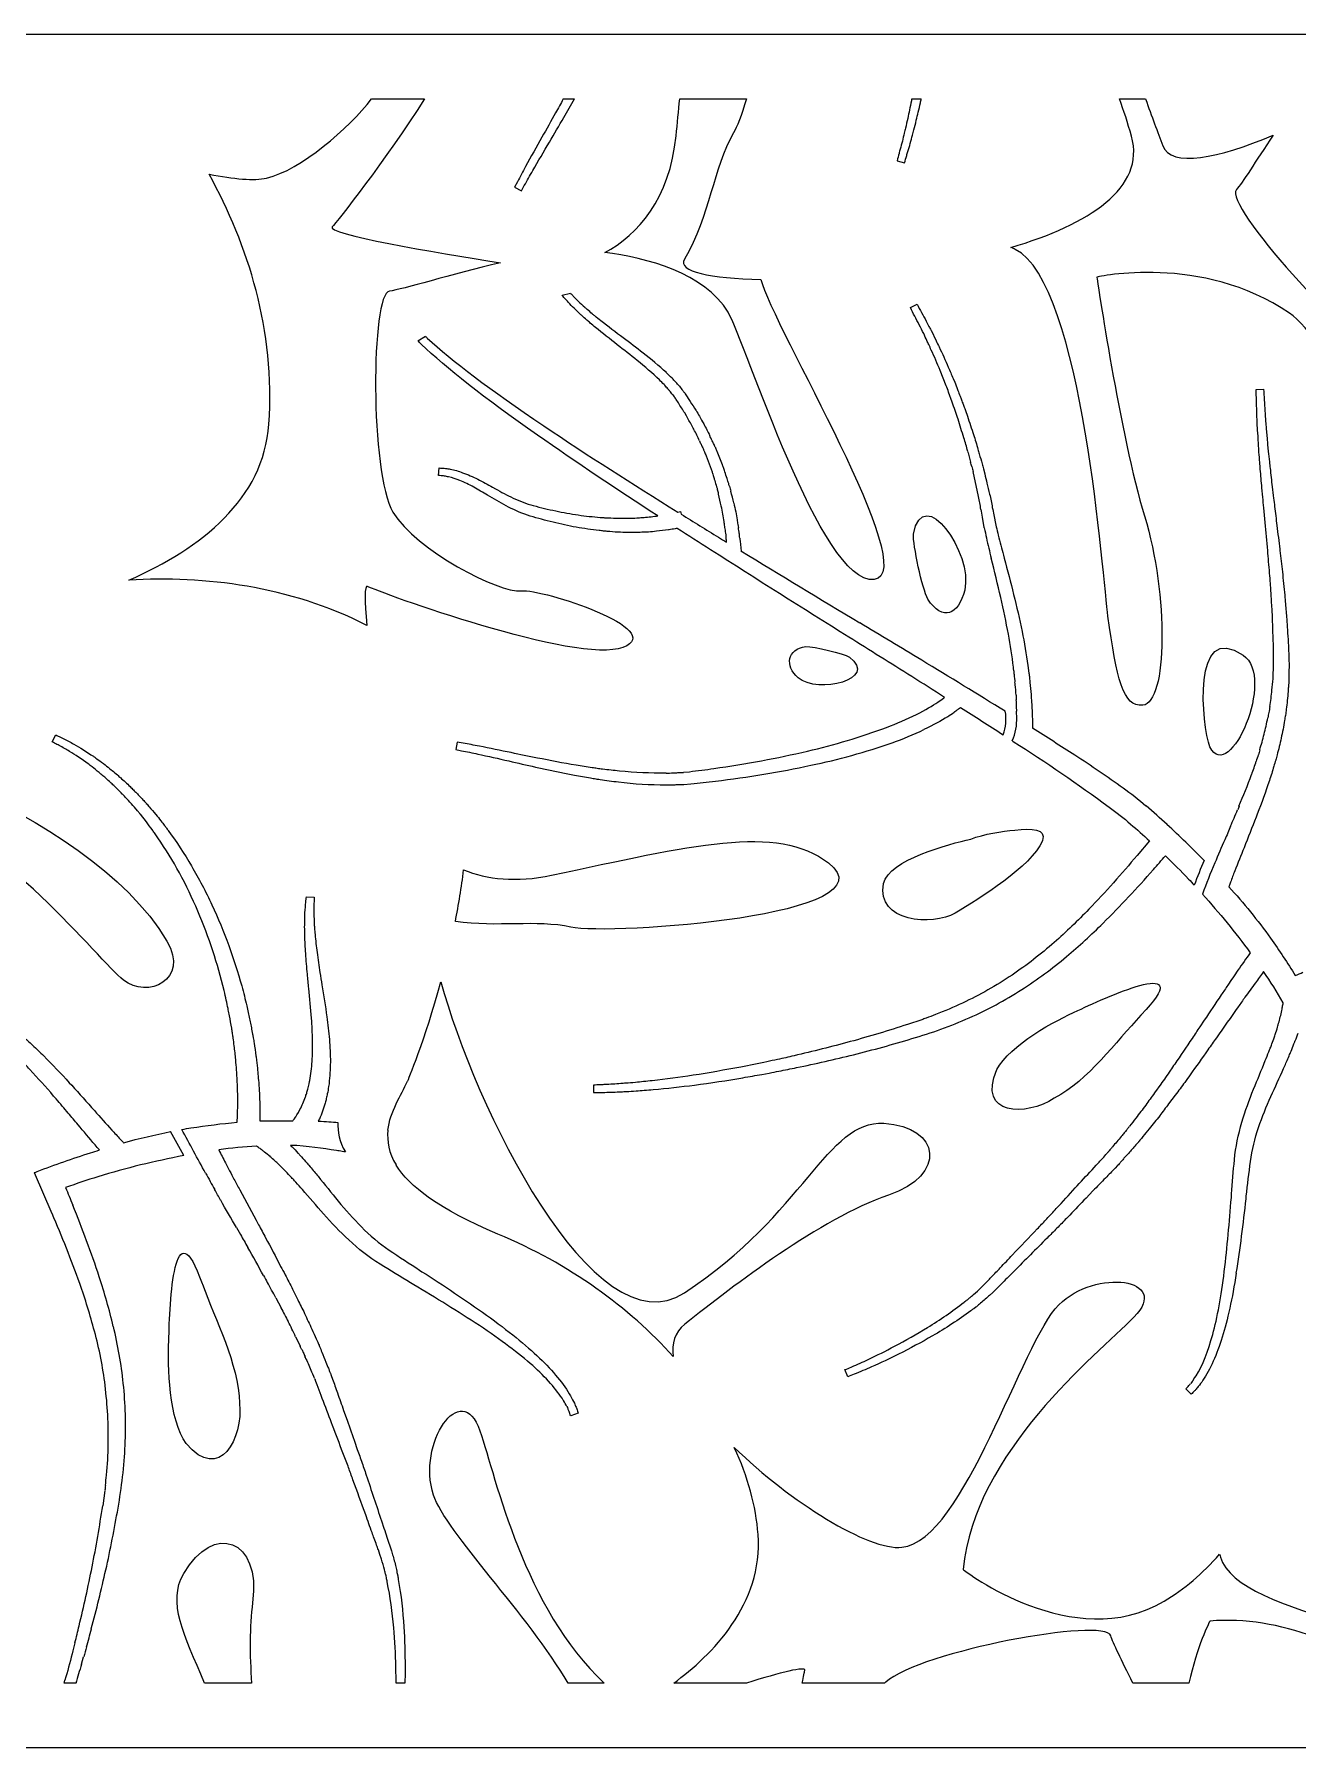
# Model space of a CAD drawing. Header units: metres. Extents: x -136 to 12250, y 0 to 1406.
# Drawn here: x 6654 to 7691, y 0 to 1406 of the extents above; entities that cross this region are included whole.
import ezdxf

# ---------------------------------------------------------------- set-up
doc = ezdxf.new("R2010")
doc.units = ezdxf.units.M
doc.layers.add('PDF_Geometry', color=7, linetype='Continuous')

msp = doc.modelspace()

# ---------------------------------------------------------------- linework, layer by layer
at = {"lineweight": -2}
for p, q in [((0, 1406.3), (12250, 1406.3)), ((7087.3, 1192.3), (7094.3, 1193.8)), ((6968.9, 1154.8), (6975.1, 1158.5)), ((12250, 0), (0, 0))]:
    msp.add_line(p, q, dxfattribs=at)
for points in [[(6931, 1353.2), (6974.4, 1353.2)], [(7088.3, 1353.2), (7097.6, 1353.2)], [(7183.9, 1353.2), (7238.7, 1353.2)], [(7374.4, 1353.2), (7382.2, 1353.2)], [(7544.9, 1353.2), (7566.3, 1353.2)], [(6688.3, 53.1), (6678.6, 53.1)], [(6832.5, 53.1), (6793.9, 53.1)], [(6958.3, 53.1), (6951, 53.1)], [(7122, 53.1), (7092.2, 53.1)], [(7238.8, 53.1), (7179, 53.1)], [(7352.2, 53.1), (7284.5, 53.1)], [(7601.9, 53.1), (7555.8, 53.1)]]:
    msp.add_lwpolyline(points, dxfattribs=at)
at = {"layer": 'PDF_Geometry', "lineweight": -2}
for p, q in [((7429.2, 1026.9), (7424.7, 1047.5)), ((7433.8, 1001.5), (7432.3, 1010)), ((7433.9, 1001.2), (7433.8, 1001.5)), ((7232.8, 996.6), (7232.8, 996.5)), ((7233.4, 990.3), (7234.2, 982.2)), ((7460.5, 850.7), (7460.4, 854.2)), ((7460.5, 845.9), (7460.5, 846)), ((7653.4, 798.9), (7653.3, 798.8)), ((7643.1, 772.7), (7641.9, 769.8)), ((6654.1, 472), (6668.6, 438.4)), ((6685.7, 445.2), (6685.6, 445.4)), ((6820, 426.9), (6823.3, 421.1)), ((6852.3, 369.2), (6856.6, 361.1)), ((6712, 211.2), (6710.2, 198.6)), ((6692.8, 68.5), (6694.6, 74.5)), ((6694.6, 74.5), (6694.6, 74.6))]:
    msp.add_line(p, q, dxfattribs=at)
for points in [[(7088.3, 1353.2, -0.003414), (7082, 1341.8, -0.000998), (7070.8, 1321.9, 0.003257), (7057.3, 1297.7, 0.003975), (7050.6, 1285.2), (7048.2, 1280.8), (7053.9, 1277.8, -0.004174), (7056.3, 1282.1, -0.006189), (7063.3, 1294.4, -0.003246), (7076.9, 1317.8, 0.000945), (7088.8, 1338, 0.004369), (7097.6, 1353.2, 0.004369)], [(7374.4, 1353.2, -0.00045), (7374.1, 1351.6, -0.000566), (7372.5, 1344.2, 0.000862), (7371.1, 1337.3, -0.004572), (7369.2, 1329.2, 0.001624), (7368.2, 1325.2, -0.011794), (7364.9, 1312, 0.002819), (7363.9, 1308.5, -0.000547), (7362.3, 1302.5), (7368.5, 1300.7, -0.000744), (7370.2, 1306.7, -0.003452), (7371.2, 1310, 0.012525), (7375, 1323.6, -0.002494), (7376.1, 1327.8, 0.004778), (7378.1, 1335.7, -0.000804), (7379.7, 1342.3, 0.000334), (7381.5, 1350, 0.00087), (7382.2, 1353.2, 0.00087)], [(7088.3, 1191, -0.001875), (7087.3, 1192.3, -0.001875)], [(7182.1, 1119.2, -0.004169), (7180.7, 1120.7, 0.01111), (7177.6, 1124), (7177.6, 1124, 0.001232), (7173, 1128.5), (7173, 1128.6, 0.021303), (7153.8, 1144.7, 0.003894), (7137.5, 1157.1, -0.007319), (7119.1, 1171.2, -0.006926), (7114.2, 1175.1, 0.001996), (7112.1, 1176.9, -0.008641), (7107.9, 1180.5, 0.00275), (7105.9, 1182.3)], [(7402.7, 1117.8), (7402.7, 1117.9), (7397.6, 1130.4, 0.016676), (7390.4, 1147.1, -0.001974), (7388.3, 1151.8, 0.001005), (7386.7, 1155.1, -0.00144), (7384.2, 1160.6, 0.001144), (7380.5, 1167.8), (7380.4, 1167.9, -0.000001), (7373.2, 1182), (7378.7, 1184.8, -0.000284), (7386.2, 1170.9, 0.001923), (7388.5, 1166.5, -0.00008), (7390.1, 1163.6), (7390.2, 1163.5), (7394.4, 1154.6, 0.002536), (7396.8, 1149.7, -0.016427), (7404.3, 1133.1, -0.000694), (7408.3, 1123.8), (7409.6, 1120.8)], [(7175.8, 1113.5), (7175.7, 1113.6, -0.004226), (7174.1, 1115.4, 0.010334), (7171.6, 1118.2), (7171, 1118.8, -0.001987), (7167.3, 1122.6, 0.021451), (7149, 1138.5, 0.004059), (7132.6, 1151.5, -0.007111), (7114.7, 1165.7, -0.007267), (7110.4, 1169.3, 0.005218), (7107.7, 1171.7, -0.007959), (7103.2, 1175.7, 0.000751), (7101.4, 1177.3), (7101.4, 1177.4)], [(7185, 1115.7, 0.00643), (7186.3, 1114.1), (7186.4, 1113.9, 0.009747), (7187, 1113.1)], [(7188.4, 1111.2), (7192.5, 1104.9, -0.000361), (7197.2, 1097.8), (7197.3, 1097.6, 0.000079), (7200, 1092.9, -0.000445), (7203.6, 1086.5)], [(7417.1, 1075.1), (7417.1, 1075.2, -0.000878), (7412.4, 1090.3, 0.015725), (7410.3, 1096.6), (7410, 1097.5, 0.001168), (7407.5, 1104.5), (7404.6, 1112.7)], [(7411.9, 1114.9), (7412.2, 1114, -0.001157), (7414, 1109.3), (7414.8, 1107.2, -0.001707), (7416.2, 1103.6, 0.000727), (7417.5, 1100.2), (7417.8, 1099.2, -0.015469), (7420.1, 1092.8, -0.00033), (7425.1, 1077.7)], [(7670, 868), (7670, 868.1), (7670.8, 875.1), (7670.9, 877.4, -0.001114), (7671.3, 887.1, 0.014557), (7671.4, 893.3, -0.003428), (7671.4, 896.6), (7671.4, 897.7, 0.01107), (7671.2, 906.2, -0.000757), (7670.6, 924.1), (7670.6, 925.8, 0.008005), (7669.9, 937.9, -0.002737), (7669.5, 945, -0.000685), (7669.1, 950.7, 0.00107), (7668.9, 954.6), (7668.8, 955.6, -0.001258), (7668.1, 964, -0.000588), (7667.3, 973.4, -0.000132), (7666.6, 982.6, 0.000167), (7664.4, 1005.6), (7663.3, 1017.7, 0.000459), (7662.5, 1026.5), (7661.8, 1034, 0.001402), (7660.5, 1049.3, 0.000995), (7660.1, 1054.8, -0.005033), (7659.4, 1063.4, -0.001403), (7658.6, 1076.1), (7658.4, 1079.1, -0.000963), (7657.9, 1087.3), (7657.9, 1088.1, 0.003186), (7657.6, 1096.8, 0.001216), (7657, 1114.8), (7663.2, 1115.1, -0.000277), (7664.3, 1097.2, 0.001832), (7664.8, 1088.3), (7664.9, 1087.7, 0.001039), (7665.5, 1080.3), (7665.9, 1076.7, -0.000042), (7666.5, 1069.7), (7667, 1064, 0.004406), (7668, 1055.4, -0.000735), (7668.5, 1050.1, 0.000723), (7669.4, 1042.6, -0.000271), (7670.2, 1034.9, -0.000837), (7671.4, 1025.5, -0.000147), (7672.2, 1018.7, -0.000412), (7674.1, 1003.2, 0.000477), (7676.5, 983.6), (7676.6, 982.6, 0.0009), (7678.6, 965, 0.001706), (7679.6, 955.5, -0.000555), (7680.5, 945.9, 0.00245), (7681.1, 938.9, -0.007695), (7682.2, 926.3, -0.000105), (7682.7, 917.6, 0.000271), (7683.4, 906.8, -0.011241), (7683.8, 898.1), (7683.8, 896.8, 0.004435), (7683.9, 893.3, -0.014035), (7684.1, 886.8), (7684, 884.4, 0.000498), (7683.9, 876.9), (7683.8, 874.3), (7683.7, 871.8, 0.001574), (7683.4, 868.9, -0.000137), (7683.3, 866.9)], [(7178.1, 1110.5, 0.007273), (7179.4, 1108.8, 0.007205), (7180.2, 1107.8)], [(7195.5, 1082), (7195.5, 1082.1, 0.000127), (7190.9, 1090.5), (7189.5, 1093.1), (7188, 1095.5, 0.000158), (7182.8, 1103.7), (7181.1, 1106.5)], [(7072.3, 1084.9, 0.009407), (7182.3, 1014.2), (7184.6, 1014.7), (7185, 1012.5, 0.001273), (7215.7, 993.5, 0.000191), (7222.3, 989.5, 0.000369), (7222.1, 992.6), (7221.9, 995.5, 0.007744), (7221.2, 1000.5, -0.000312), (7220.9, 1002.4, -0.0039), (7220.3, 1006.4)], [(7395.8, 858.2), (7395.8, 858.2, 0.014506), (7400.4, 861.5, -0.000846), (7401.3, 862.1, 0.000554), (7374.3, 879.2, 0.000353), (7322.7, 911.5, -0.002033), (7209.2, 983.2, -0.001126), (7181.8, 1000.8), (7181.7, 1000.8, 0.010218), (7180.1, 1000.5, -0.012254), (7175.2, 999.6), (7174.8, 999.6, -0.01636), (7164.8, 998.4, -0.013222), (7158.3, 997.8), (7157, 997.8, -0.011649), (7151.3, 997.5, -0.018303), (7135.3, 997.6, -0.011518), (7126.6, 998.1, 0.002583), (7122.3, 998.5), (7121.4, 998.6, 0.002803), (7117.7, 999, -0.01493), (7099, 1001.7), (7098.9, 1001.7, -0.014869), (7079.9, 1005.8, -0.015312), (7061.2, 1010.9, -0.04486), (7043.4, 1018.3, -0.017023), (7028.1, 1026.9), (7026.1, 1028.1, 0.010274), (7014.8, 1034.6, 0.028685), (7003.3, 1040.2, 0.037401), (6994.2, 1043, 0.001848), (6990.7, 1043.7, 0.005519), (6989.3, 1043.9, -0.007357), (6988.1, 1044, -0.006503), (6985.8, 1044.2), (6986.3, 1050.4, 0.001922), (6988.6, 1050.2), (6988.7, 1050.2, 0.00835), (6989.5, 1050.2, -0.015873), (6991.5, 1050), (6991.7, 1050, 0.003208), (6993.6, 1049.7, -0.003581), (6995.4, 1049.4), (6995.5, 1049.4, -0.038819), (7005.7, 1046.5, -0.029488), (7018.1, 1041.1, -0.010236), (7030.3, 1034.6), (7032.6, 1033.3, 0.016599), (7047.1, 1025.7, 0.044438), (7063.7, 1019.5, 0.014468), (7082.1, 1015.1, 0.014666), (7100.6, 1011.8, 0.016468), (7118.7, 1009.8), (7120.1, 1009.7, -0.000349), (7123, 1009.5), (7124.1, 1009.4, -0.000164), (7127.4, 1009.3, 0.010739), (7135.5, 1009.1), (7135.6, 1009.1, 0.018214), (7150.7, 1009.5), (7150.8, 1009.5, 0.013731), (7155.9, 1009.9, -0.001974), (7157.4, 1010, 0.014943), (7163.4, 1010.7), (7163.4, 1010.7, 0.006749), (7166, 1011, -0.008893), (7067.1, 1077.3)], [(7200.1, 1072.6), (7200.8, 1071.1, -0.001168), (7202.1, 1068.3, 0.001373), (7203.4, 1065.6), (7203.5, 1065.3, 0.004694), (7204.6, 1062.9), (7204.9, 1061.9, -0.001422), (7205.6, 1060.2), (7206.4, 1058.1, 0.000396), (7209.7, 1049.3, -0.000876), (7210.2, 1047.9, -0.000991), (7210.6, 1046.7), (7210.8, 1046.2, -0.007241), (7211.4, 1044.1, 0.002752), (7212.3, 1041.1, -0.004639), (7213, 1038.8, 0.003125), (7214.5, 1033.7, 0.003582), (7214.9, 1032.4)], [(7224.8, 1035.3, -0.002348), (7224.3, 1036.6), (7224.1, 1037.5, -0.000662), (7222.7, 1041.8, -0.000835), (7221, 1047.1, 0.003436), (7220.3, 1049.2), (7220.1, 1049.9), (7220.1, 1050, 0.00522), (7219.6, 1051.3, -0.003859), (7219, 1052.7), (7219, 1052.8, -0.00092), (7214.6, 1063.8, 0.002236), (7213.5, 1066.6), (7213.4, 1066.7), (7213.4, 1066.8, -0.003023), (7212.8, 1068, 0.00051), (7212.1, 1069.6, -0.000121), (7210.6, 1072.6, -0.000777), (7209.4, 1075.1, 0.000258), (7208.5, 1077)], [(7428.7, 1065.8, 0.001553), (7429.8, 1061.9, 0.00104), (7432.1, 1053.8, -0.003427), (7433.3, 1049.7), (7433.3, 1049.6), (7434.3, 1045.5, 0.000018), (7436.1, 1038, -0.000815), (7438.3, 1028.8, -0.009537), (7440.5, 1017.9, 0.002902), (7441.7, 1011.9), (7443.4, 1003.5), (7443.7, 1002.1, 0.000116), (7445.3, 995.2, 0.003689), (7449.6, 978.8), (7450.3, 976.2, -0.004153), (7458, 946.6, -0.01074), (7464.9, 916.1, -0.014304), (7469.7, 888.3), (7470.6, 882, -0.009064), (7471, 878.1, 0.001786), (7471.2, 875.9), (7471.4, 874.2, -0.013175), (7472.3, 864.5, 0.00238), (7472.5, 861.5, -0.008928), (7473, 854.6, -0.001123), (7473.2, 848.3), (7473.3, 846.1, -0.014486), (7473.4, 839.5), (7473.4, 837.3)], [(7218, 1019.1), (7218, 1019.2, 0.00101), (7215.8, 1028.8), (7215.8, 1029)], [(7178.6, 800.1, -0.005885), (7182.4, 800.3), (7185, 800.5), (7186.8, 800.5), (7186.9, 800.5), (7187.1, 800.6), (7192, 801.1, 0.006102), (7211.8, 803.7, 0.011161), (7251.1, 810.1, 0.01162), (7288.7, 818, 0.032333), (7353.7, 837.4, 0.025402), (7378.3, 848.1)], [(7403.7, 846.2, 0.014969), (7409.1, 849.8, -0.002862), (7410.5, 850.9), (7410.7, 851, -0.004297), (7412.7, 852.6, 0.002962), (7414.3, 853.9, -0.001974), (7449.3, 831.4, -0.001974)], [(7668.3, 854.6, 0.003424), (7667.5, 849.6, 0.001907), (7666.6, 845.4)], [(7681.8, 852.3, 0.001985), (7681.2, 847.5), (7681.1, 847.3, 0.000863), (7680.4, 843.2)], [(6683, 817.6), (6682.9, 817.7, 0.021581), (6674.6, 822.5, -0.001731), (6672.6, 823.5, -0.002037), (6668.8, 825.5), (6671.7, 831.3, -0.001988), (6675.6, 829.4, 0.00574), (6677.7, 828.3, -0.021983), (6686.5, 823.7)], [(7172.7, 799.9), (7172.6, 799.9, -0.029335), (7134.4, 801.6, -0.009724), (7120.6, 803.1, 0.001474), (7116.2, 803.7, 0.001321), (7112, 804.3, -0.006998), (7098.8, 806.4, -0.008856), (7067.1, 812.3, -0.000984), (7045.5, 816.7, 0.003244), (7019.4, 822, 0.00447), (7006, 824.5), (7001.2, 825.4), (7000.1, 819.3, -0.002991), (7004.8, 818.3, -0.005704), (7018.1, 815.6, -0.003347), (7043.5, 809.9, 0.000975), (7065.5, 804.9, 0.008336), (7097.4, 798.3, 0.00628), (7110.6, 796, -0.00127), (7115, 795.2), (7115, 795.2, 0.000312), (7118.5, 794.7, 0.009608), (7133.5, 792.7, 0.02982), (7172.7, 790.3, 0.016914), (7179.2, 790.4, -0.004029), (7182.7, 790.5), (7187.2, 790.6), (7193.1, 791.1, 0.006547), (7213.2, 793.3, 0.012023), (7253, 799, 0.012139), (7291.4, 806.3, 0.032683), (7358.4, 824.8, 0.024847), (7384.4, 835.6)], [(7456.9, 826.5, -0.000049), (7457.7, 825.9, -0.015866), (7536.4, 772.1, -0.016468), (7554, 758.1, -0.006815), (7569.5, 744.3), (7559.4, 732.4, -0.015787), (7519.8, 688.2, -0.021149), (7491.3, 661, -0.032088), (7456.7, 634.2, -0.037607), (7416, 611.2, -0.019007), (7393.8, 601.7, -0.007929), (7386.1, 598.8, 0.002708), (7382.5, 597.5), (7370.8, 593.6, -0.011873), (7323.9, 579.5, -0.009179), (7277.7, 567.9, -0.005683), (7264.2, 564.9, 0.002386), (7255.5, 563, 0.000259), (7234.1, 558.7, -0.009134), (7194.8, 551.9, -0.009585), (7161.4, 547.4, -0.000705), (7154.2, 546.7, 0.001056), (7147.5, 546, -0.003951), (7139.5, 545.4, 0.002146), (7135.5, 545.1, -0.011605), (7122.4, 544.3, 0.001701), (7118.9, 544.1, -0.000715), (7113, 543.8), (7113.2, 537.7, -0.00049), (7119.1, 537.8, -0.002197), (7122.5, 537.9, 0.012155), (7136, 538.4, -0.002735), (7140.2, 538.6, 0.004351), (7148, 539.1, -0.001022), (7154.6, 539.6, 0.000173), (7162.2, 540.2, 0.009388), (7196, 543.9, 0.008942), (7235.8, 549.9, -0.000974), (7251.3, 552.6), (7257.3, 553.7), (7257.4, 553.7, -0.002178), (7265.3, 555.3, 0.006665), (7279.8, 558.2, 0.009577), (7326.6, 568.8, 0.012172), (7374.5, 582, 0.032776), (7421.6, 599.1, 0.037807), (7464.6, 622.2, 0.031837), (7501.3, 649.3, 0.020586), (7531.4, 676.7, 0.015965), (7572.6, 720.6), (7572.8, 720.8, -0.000054), (7582.6, 732, -0.009711), (7601.6, 712.9, -0.002626), (7606.3, 707.9, -0.002626)], [(7677.6, 828.6, -0.016155), (7674.2, 814.8, 0.002127), (7673.1, 810.7), (7673.1, 810.6, 0.001661), (7671.6, 805.5, -0.011917), (7667.9, 793.8, -0.012366), (7658, 766.3), (7657, 763.7, 0.000412), (7647.1, 738.7, 0.002255), (7639.5, 719.6, 0.005259), (7636, 710.4, -0.001403), (7634.8, 707.3), (7634.6, 706.7, -0.028774), (7668.9, 664.4, -0.019645), (7689.2, 633.7, 0.011162), (7695.5, 636.6)], [(6713, 795.5, -0.004698), (6711.9, 796.5), (6710.4, 797.8, 0.001732), (6707.2, 800.5, 0.007102), (6701.5, 805, -0.002399), (6698.3, 807.5)], [(6702.6, 813.7), (6702.8, 813.6, 0.002622), (6706.4, 810.9, -0.005903), (6712.2, 806.7), (6712.2, 806.7, -0.001553), (6717.1, 802.7), (6718, 802)], [(6719.3, 789.7, -0.00251), (6716.6, 792.3), (6716.6, 792.3)], [(6732.7, 788.9, -0.001333), (6735.5, 786.1, 0.001934), (6737.9, 783.7), (6738, 783.6, 0.000276), (6740.9, 780.5, -0.002037), (6743.2, 778.1, 0.002286), (6744.6, 776.6, -0.002776), (6745.9, 775.2), (6746, 775.1, 0.003103), (6748.5, 772.2, -0.001221), (6753.7, 766.1), (6753.8, 766, 0.001146), (6758, 760.7), (6758.9, 759.6, -0.000626), (6761.4, 756.3), (6761.5, 756.2), (6762.3, 755.2, -0.004573), (6764, 752.8, -0.027049), (6783.1, 723.7, -0.022717), (6799.9, 691.8, -0.01974), (6813.7, 658.5, -0.020028), (6824.3, 625.2, -0.012464), (6826.5, 617, 0.000658), (6828.5, 609), (6828.5, 608.9, 0.003926), (6829.7, 603.4, -0.011645), (6831.8, 593.3, 0.001936), (6832.7, 588.5), (6833.3, 585.7, 0.000283), (6833.8, 582.6, -0.001748), (6834.5, 578.4, -0.011244), (6836, 567.8, 0.001614), (6836.5, 564.4, -0.012567), (6837.4, 555.7, 0.003205), (6837.8, 551.4, -0.008697), (6838.4, 544.1, 0.003819), (6838.7, 539.6), (6838.7, 539.5, -0.01468), (6839.3, 520.2, -0.007363), (6839.2, 514.4, -0.009821), (6854.7, 514.6, 0.001068), (6861.5, 514.6, -0.000207), (6866.3, 514.5, 0.019184), (6867.6, 516.3), (6867.7, 516.5)], [(6775.1, 507.5, -0.003878), (6782.7, 508.7, -0.019741), (6820.6, 513.3, 0.011179), (6820.9, 520.6), (6820.9, 520.6, 0.013829), (6821, 538.8, -0.002319), (6820.8, 542.7, 0.008294), (6820.5, 550, -0.003774), (6820.2, 554.3, 0.012101), (6819.6, 562.5, -0.000116), (6819.4, 564.9, 0.011053), (6818.2, 576, -0.000831), (6817.3, 582.5), (6817.2, 583.2, -0.001742), (6816.7, 586.7, 0.000938), (6816.1, 590.5), (6816.1, 590.6, 0.011374), (6814.3, 600.8, -0.002102), (6813.3, 605.7), (6813.1, 606.7, -0.001381), (6811.7, 613.5, 0.01263), (6809.9, 621.4), (6809.8, 621.5, 0.019606), (6800.6, 654, 0.019829), (6788.3, 686.6, 0.022273), (6773.2, 718, 0.025979), (6755.5, 746.8), (6755.5, 746.9, 0.002297), (6754.4, 748.4, -0.003582), (6753.2, 750.2, -0.003418), (6751.3, 752.8), (6750.8, 753.5, -0.000642), (6746.1, 759.9), (6741.2, 766.1, -0.002426), (6739.6, 768), (6738.8, 769), (6736.2, 771.9, -0.000279), (6731.4, 777.5, -0.001879), (6728.6, 780.3, -0.000064), (6726.4, 782.7), (6726.3, 782.7)], [(6876.6, 689.9, -0.016076), (6877, 694.8, 0.005986), (6877.2, 696.2), (6877.2, 696.3, -0.003398), (6877.5, 698.5), (6883.9, 698, 0.000844), (6883.7, 695.7, -0.003495), (6883.7, 694.4, 0.015015), (6883.5, 689.6), (6883.5, 689.5, 0.011977), (6883.7, 680, -0.00112), (6883.8, 677.8, 0.001668), (6884, 674, 0.001508), (6884.3, 670.3, 0.000502), (6884.5, 667.5, 0.008721), (6886.2, 652.7, 0.005321), (6888.6, 636.2, 0.001427), (6890.2, 626.1, -0.006643), (6894.2, 600, -0.013782), (6896.3, 581.3, -0.022194), (6897.1, 562.7, -0.028957), (6896, 545.1), (6896, 544.9, 0.002249), (6895.6, 542.6)], [(7613, 700.6, -0.023751), (7652.2, 652.5, -0.00025), (7642.1, 638.1, 0.004062), (7633.8, 625.9, -0.001431), (7628.4, 617.9, -0.000498), (7614.5, 597.1), (7610.9, 591.8, 0.00116), (7604.5, 582.2, -0.005264), (7590.2, 561.1, 0.000801), (7586.7, 556, -0.00607), (7578.7, 544.5), (7573.6, 537.4, 0.000215), (7566.4, 527.4, -0.003559), (7558.3, 516.8, 0.001482), (7553.2, 510.2)], [(6879.6, 545, -0.004972), (6880.2, 547.5, 0.027882), (6882.1, 563.2, 0.022083), (6882.5, 580.5, 0.013559), (6881.6, 598.7, 0.006318), (6879.4, 623.2, -0.001792), (6878.3, 634.9, -0.00672), (6876.9, 651.8, -0.01048), (6876.1, 667, -0.00256), (6876.1, 671.7), (6876, 673.7, -0.003754), (6876.1, 679.9)], [(7676.5, 598.3), (7676.5, 598.4, 0.000528), (7677.9, 603.8, -0.003143), (7678.3, 606.2, 0.001466), (7678.6, 608.1, -0.001357), (7679.3, 611.5, 0.018263), (7663.2, 637, 0.000341), (7656.4, 627.8, 0.005187), (7647.9, 615.9, -0.001103), (7642.4, 608.2, -0.000092), (7624.4, 582.6, 0.001567), (7617.5, 572.9, -0.005282), (7602.8, 552.2, 0.002355), (7598.4, 546.1, -0.006758), (7590.7, 535.7), (7585.2, 528.4, -0.000451), (7577.9, 518.8), (7577.9, 518.7, -0.003656), (7569.3, 508, 0.001208), (7564, 501.6), (7562.9, 500.1, -0.00151), (7560.5, 497.2), (7560.4, 497.1), (7559.9, 496.5, -0.000258), (7556.7, 492.9, -0.001726), (7551, 486.4), (7549.1, 484.4, 0.000843), (7547, 482, -0.000969), (7545.4, 480.1, 0.00463), (7544.7, 479.3, -0.009499), (7543.3, 477.8), (7541.4, 475.8, -0.000342), (7533.4, 467.6, -0.00034), (7523.1, 457), (7517.4, 451, 0.000829), (7504, 437.2), (7501.4, 434.5, -0.001773), (7493.5, 426.3, -0.001424), (7485.4, 418.2, -0.000203), (7458.3, 391.1), (7454, 386.8, -0.000706), (7448.8, 381.6), (7440.8, 373.6), (7438.3, 371.3)], [(7674.6, 591.5), (7674.6, 591.5, 0.002297), (7675.1, 593.3)], [(6645.2, 583.4, 0.002507), (6648.5, 580.5), (6648.6, 580.4, 0.002457), (6652.6, 576.7, -0.011788), (6661.8, 567.8, -0.012317), (6682.8, 545.8), (6684.8, 543.7, 0.000405), (6703.4, 522.9, 0.002412), (6717.7, 507, 0.004803), (6724.7, 499.4, -0.002254), (6727, 496.9), (6727.4, 496.5, -0.020176), (6766, 505.7, -0.020176)], [(7630.9, 390.9, 0.011116), (7636.7, 451.6), (7636.9, 454.5, -0.003675), (7639.2, 482.6, -0.047293), (7645.4, 513.4, -0.024517), (7655, 540.6, -0.000433), (7664.6, 564, 0.003483), (7667.5, 571.2, -0.000705), (7668.7, 574.2, -0.002582), (7669.9, 577.6, 0.012221), (7672, 583.4, -0.000067), (7672.7, 585.3)], [(7640.8, 389.5, 0.011214), (7648.8, 450.4), (7649, 452.7, -0.003826), (7652.4, 481.2, -0.048037), (7659.1, 509.1, -0.025255), (7669.2, 534.6, 0.000665), (7679.6, 557.5, 0.00415), (7683.5, 566.4), (7684.2, 567.9), (7684.2, 568, -0.002925), (7685.7, 571.6, 0.01181), (7688.1, 577.6, 0.000295), (7688.9, 579.9)], [(6654.1, 472, -0.000882), (6656.5, 473, -0.015789), (6700.2, 488.3, -0.002477), (6707.6, 490.6, -0.002809), (6704, 494.8, -0.002227), (6690, 511.3, -0.000338), (6682, 520.8, 0.00027), (6672.1, 532.5), (6669.9, 534.9, 0.012169), (6650.4, 556.6), (6650.4, 556.7, 0.011846), (6642.1, 565.1, -0.002715), (6638, 569.2, -0.001873), (6634.8, 572.2)], [(6872.1, 523.7, 0.037503), (6876.6, 534.1, -0.000041), (6877.1, 535.7, -0.003048), (6877.7, 537.2, -0.002216), (6878.6, 540.5)], [(6894.6, 536.7, 0.001292), (6893.8, 532.9), (6893.8, 532.7, 0.001416), (6892.8, 529.1, -0.037892), (6888.1, 515.9), (6888, 515.9, -0.002269), (6887.2, 514.2)], [(7551.7, 508.2, 0.002791), (7549.9, 505.9, 0.00307), (7547.6, 503.2, 0.000363), (7546.3, 501.7, 0.001165), (7539.1, 493.1, 0.000061), (7537.5, 491.2, -0.000522), (7535.5, 488.8, 0.008395), (7534.8, 488)], [(6847.7, 485.1), (6847.6, 485.2, 0.000932), (6843.1, 488.9, -0.00136), (6841.2, 490.4, 0.002343), (6839.5, 491.7, -0.000568), (6836.6, 493.8, 0.018318), (6805.5, 490.7, 0.000052), (6810.9, 480.1, 0.004651), (6818, 466.7, -0.001185), (6822.7, 458, -0.00008), (6838.1, 429.3, 0.001489), (6844, 418.5, -0.005014), (6856.3, 395.1, 0.002912), (6860, 388.2, -0.006551), (6866.1, 376.3), (6870.3, 367.7, 0.000019), (6875.9, 356.5), (6875.9, 356.4, -0.003458), (6881.9, 343.5, 0.001134), (6885.5, 335.6), (6886.3, 333.9, -0.000771), (6887.9, 330.3), (6887.9, 330.2), (6888.2, 329.4, -0.000997), (6890.1, 324.7, -0.001386), (6893.5, 316.5), (6894.5, 313.8, 0.001561), (6895.8, 310.7)], [(6853.1, 480.2), (6853.1, 480.2, -0.001169), (6851.7, 481.5)], [(6870.5, 488.1, 0.001125), (6872.3, 486.2, -0.011493), (6876.8, 481.2, 0.002572), (6879.4, 478.2), (6879.5, 478.1), (6880.6, 476.8, -0.004276), (6887, 469, -0.000379), (6903.5, 448.7, 0.025456), (6922.6, 427.5, 0.048157), (6945.4, 408.4, 0.003881), (6970.4, 392), (6972.3, 390.7, -0.011208), (7025.3, 355.1)], [(6909.4, 489, 0.002811), (6906.8, 489.4, -0.000139), (6902.1, 490.2)], [(7431.4, 377.7), (7434.1, 380.4), (7436.7, 383.1, -0.001997), (7439.5, 386.1, -0.001454), (7443.5, 390.2, 0.000902), (7446.9, 393.8, 0.00007), (7457.1, 404.6, 0.000334), (7477.4, 425.9, 0.000508), (7484.5, 433.3), (7485.2, 434.1, 0.000658), (7493, 442.5, 0.000346), (7508.5, 459.4), (7510.1, 461.1, -0.000058), (7524.1, 476.3), (7525.8, 478.1, -0.000942), (7531.9, 484.7), (7533.8, 486.8)], [(7019.4, 346.5, 0.011114), (6965.6, 380), (6963, 381.5, -0.003394), (6937.9, 396.8, -0.047269), (6912.2, 416.8, -0.024526), (6891.4, 438.3, -0.000359), (6874.1, 458.1, 0.003108), (6868.7, 464.1, 0.00041), (6866.5, 466.6, -0.002712), (6863.9, 469.4, 0.011122), (6859.5, 474, 0.000892), (6858, 475.5)], [(7430.9, 364.9, -0.002405), (7427.4, 362), (7426.9, 361.6), (7425.2, 360.3, -0.000315), (7422.9, 358.6, -0.028301), (7391.3, 338, -0.015906), (7363.5, 323, -0.0121), (7341.4, 312.6, -0.010457), (7327, 306.5, -0.004201), (7321.8, 304.5), (7319.5, 310.3, 0.000686), (7324.6, 312.3), (7325.1, 312.6, 0.009196), (7338.7, 318.7, 0.012135), (7360.1, 329.5, 0.016255), (7387.2, 344.9, 0.028243), (7417.4, 365.7, 0.000031), (7420, 367.7), (7421.2, 368.7, 0.002574), (7423.4, 370.5, -0.000151), (7425, 371.9), (7425, 372)], [(6939, 154.8), (6937.8, 158.6), (6936.5, 162.3, -0.002095), (6935.1, 166.2, -0.00158), (6933.1, 171.8, 0.001001), (6931.3, 176.6, -0.000074), (6926.1, 191.2, 0.00053), (6915.6, 219.9, 0.000939), (6912, 230), (6911.6, 231, 0.000418), (6907.4, 242.1, 0.000233), (6898.9, 264.4), (6898.1, 266.6, 0.000094), (6890.4, 286.7), (6889.5, 289.2, -0.000234), (6886.2, 297.9), (6885.2, 300.6)], [(6896.8, 308.3, -0.00205), (6897.1, 307.3, -0.011629), (6897.9, 305.4), (6898.9, 302.6, -0.000792), (6902.9, 291.3, -0.000295), (6908, 276.9), (6910.8, 268.8, 0.000735), (6917.4, 250), (6918.7, 246.3, -0.001399), (6922.7, 235.1, -0.001124), (6926.5, 223.8, -0.000255), (6939.1, 186.1), (6941.1, 180.1, -0.000187), (6943.5, 172.8), (6947.3, 161.6), (6948.2, 158.3)], [(7606.4, 292.8, -0.001917), (7603.8, 290.2), (7599.4, 294.5, 0.004499), (7601.9, 297.2)], [(7609.6, 296.4), (7609.5, 296.4, 0.007923), (7608.3, 295)], [(7097.4, 282.8), (7097.4, 282.7, 0.005918), (7098.1, 281)], [(7099.3, 278.2, -0.000872), (7100.5, 274.5), (7094.4, 272.4, 0.003718), (7093.1, 276)], [(6951, 53.1, 0.006352), (6950.9, 66.2, 0.01624), (6949.1, 98.5, 0.028154), (6943.8, 136.2, 0.000596), (6943.1, 139.5), (6942.8, 141.2, 0.002122), (6942, 144, -0.000316), (6941.5, 146.1), (6941.5, 146.2)], [(6950.8, 148.4, -0.001051), (6951.8, 143.9), (6952, 143.1), (6952.4, 141, -0.001026), (6952.9, 138, -0.028384), (6957.4, 99.1, -0.015888), (6958.4, 66.3, -0.006373), (6958.3, 53.1, -0.006373)]]:
    msp.add_lwpolyline(points, format="xyb", dxfattribs=at)
for points in [[(7663.6, 831.8), (7663.6, 831.9)], [(7481.8, 744.5), (7481.7, 744.3)], [(7562.8, 601.5), (7562.5, 601.2)], [(6791.9, 380.9), (6792.1, 380.4)], [(7607.7, 305.2), (7607.8, 305.3)], [(7088.4, 285.1), (7088.3, 285.2)]]:
    msp.add_lwpolyline(points, dxfattribs=at)
for centre, radius, start, end in [((7021.6, 1125), 93.7, 41.5554, 42.6903), ((7029.7, 1130.5), 90.4, 42.3543, 43.752), ((7842.2, 1173.4), 435.9, 194.5384, 195.1366), ((8363.6, 1305.6), 973.7, 194.6366, 194.9029), ((6500.5, 810.1), 954.1, 14.6536, 14.8825), ((8010.4, 1204.6), 606.4, 194.6268, 195.0194), ((3140.6, 37.4), 4204.5, 13.5378, 13.6738), ((7127.3, 965.3), 308.1, 9.5467, 11.5238), ((7886.9, 1094.4), 462.4, 189.7148, 190.5161), ((7520.9, 1053.5), 293.5, 188.9495, 189.7147), ((8730.8, 1254.9), 1520, 189.5007, 189.6), ((7086.7, 975.6), 147.6, 8.1655, 10.0529), ((9651.8, 1483.2), 2269.7, 192.2618, 192.475), ((5655, 848), 1584.8, 5.2448, 5.3762), ((7999.7, 1063.3), 769.7, 185.2536, 185.4425), ((8608.8, 1262.8), 1203.8, 192.9544, 193.7708), ((18719.4, 19854.2), 22092.1, 238.67589, 238.97123), ((5506.2, 493), 1992.9, 13.08, 14.0326), ((6748.4, 783), 717.3, 10.5159, 12.9726), ((-18313.4, -41640.3), 49692.3, 58.86199, 58.93059), ((7001.4, 831.1), 459.8, 6.9556, 10.3809), ((3515.7, -5515.1), 7484, 58.27483, 58.89012), ((6849.2, 813.4), 613, 6.6251, 6.8701), ((6428.6, 758.8), 1037.2, 6.7407, 6.9418), ((7331.8, 866.5), 127.6, 4.7787, 6.303), ((7636.4, 892.2), 178.2, 184.8235, 185.6361), ((7102.6, 843.3), 357.8, 4.6682, 5.0231), ((7267.8, 854.1), 192.4, 2.8918, 5.484), ((7856.6, 882.9), 397.1, 182.7607, 183.2987), ((7297.5, 849.6), 163, 1.604, 3.6666), ((7416.5, 844.2), 35.2, 338.6795, 10.5248), ((7416.5, 844.2), 44.1, 336.3266, 2.2361), ((6404.3, 832.2), 1056.3, 0.7464, 1.0006), ((6271.7, -1084.1), 2265.8, 56.9238, 57.9715), ((8379.4, 603.1), 751, 163.2956, 163.6203), ((6968.3, -19.3), 993.4, 54.3123, 57.0749), ((7431.7, 881.4), 236.6, 339.5835, 342.3304), ((8625.9, 491), 1019.9, 161.4844, 161.7977), ((6986.3, 1093.7), 396.1, 228.2088, 228.6924), ((7106.9, 998.8), 581.8, 337.1353, 339.902), ((7363.2, 531.6), 315.6, 49.8704, 54.1984), ((7117.4, 244), 694, 47.7529, 49.6544), ((-14462.2, 10249.3), 24051, 336.75241, 336.78751), ((7105.2, 231.9), 711, 44.2671, 47.6832), ((23307.5, -5978.1), 17057.1, 156.74569, 156.78588), ((9580.8, -101.1), 2125.3, 156.533, 157.0921), ((8083.6, 529), 509.8, 156.9949, 159.4498), ((8083.6, 529), 500.9, 156.8156, 159.9691), ((-18153.6, -13086.9), 28394.5, 28.52246, 28.60496), ((-18153.6, -13086.9), 28385.7, 28.56528, 28.61075), ((7060.8, 690.4), 277.4, 224.9433, 225.2927), ((6903.5, -182.4), 680.3, 100.7357, 106.8516), ((6923.9, -226.7), 728.6, 107.3751, 109.5746), ((7508.1, 861.7), 813.1, 208.6737, 209.756), ((61416.9, 22665.9), 59070, 202.081746, 202.096761), ((4803.6, -674.4), 2297.1, 29.2907, 29.5396), ((5774.7, 51.8), 974, 19.758, 23.3905), ((5773.5, 74.8), 984.6, 18.4593, 22.1038), ((-5565.2, -6638.8), 14258.9, 29.7045, 29.80886), ((8511.5, 1376.6), 1939.8, 209.5091, 209.8641), ((5722.8, -226.9), 1277, 28.7613, 29.9502), ((6235.8, 218.4), 483.7, 14.7957, 19.647), ((6217.5, 225), 515.8, 13.549, 18.252), ((7945.4, 996.1), 1259.9, 208.8834, 209.177), ((6338.1, 96.5), 582.1, 27.9388, 29.3653), ((17069.3, 5724.4), 11535.4, 207.70653, 207.76974), ((6361.4, 251.4), 353.9, 7.4671, 14.8292), ((6357.5, 259.1), 371.8, 6.179, 13.4906), ((5963.9, -98), 1004, 25.6983, 26.4905), ((8310.8, 1033.6), 1601.5, 205.77, 206.0806), ((6455.6, 126.6), 463.5, 25.6343, 25.9593), ((7706.6, 730.4), 925.5, 205.8268, 206.0149), ((7225.2, 473.4), 380.7, 203.0306, 203.5835), ((6654.3, 224.2), 242.2, 23.1006, 23.5801), ((10657.8, 1952), 4118.2, 203.3581, 203.52), ((6391.8, 256.1), 323, 358.7112, 7.3319), ((6392.7, 263.6), 336.3, 357.3983, 6.0498), ((7994.8, 787.8), 1211.9, 203.2935, 203.4187), ((5913.4, -113.9), 1056.5, 23.2522, 23.4247), ((6967.5, 338.6), 90.6, 203.0168, 203.7157), ((7654.2, 259.8), 64.2, 140.6583, 142.4144), ((7153.6, 308.3), 68.4, 204.3811, 206.091), ((6385.7, 255.5), 329.2, 354.4758, 358.8457), ((6332.2, 267.1), 396.9, 349.7749, 357.2953), ((7685.2, 103.8), 979.1, 173.4648, 173.6989), ((6474, 244.3), 240.2, 353.0393, 355.0944), ((5662, 354.8), 1059.8, 348.77, 351.5248), ((5679.4, 376), 1058.7, 347.4521, 350.2451), ((5385.5, 413.2), 1342.4, 346.5112, 348.6242), ((5454.5, 427.8), 1289.4, 345.1586, 347.3771), ((6079.7, 243.7), 627.8, 345.4713, 346.7769), ((7587.7, -145), 929.5, 165.5959, 166.1699), ((6157.5, 236.8), 561, 344.0554, 345.6267), ((21395.9, -3923.1), 15244.9, 164.78749, 164.8725), ((7677.8, -193.4), 1019, 164.2803, 164.7525), ((11392.7, -1321.6), 4901.2, 163.5233, 163.7151), ((5578.9, 364), 1142.8, 344.2129, 344.3296)]:
    msp.add_arc(centre, radius, start, end, dxfattribs=at)
for points in [[(6844.7, 1288.2), (6872.9, 1294.9), (6912.1, 1329.1), (6931, 1353.2)], [(6974.4, 1353.2), (6942.6, 1303.3), (6902.6, 1252.2), (6898.5, 1248.2)], [(7180.9, 1323), (7182, 1333.4), (7183, 1343.5), (7183.9, 1353.2)], [(7238.7, 1353.2), (7234.6, 1339.9), (7230.8, 1329.9), (7228.1, 1325.3)], [(7554.7, 1322.7), (7551.7, 1333.5), (7548.4, 1343.7), (7544.9, 1353.2)], [(7566.3, 1353.2), (7571.3, 1339.1), (7576.2, 1326), (7580.4, 1314.8)], [(7122.3, 1227.1), (7149.7, 1241.9), (7175.8, 1271.1), (7180.9, 1323)], [(7228.1, 1325.3), (7211.2, 1296), (7208.9, 1258.2), (7187.8, 1221.6)], [(7455.8, 1231.3), (7519.7, 1250.3), (7566.6, 1280.1), (7554.7, 1322.7)], [(7580.4, 1314.8), (7587.1, 1296.7), (7626.2, 1304.4), (7670.9, 1323.5)], [(7670.9, 1323.5), (7656.7, 1301.9), (7645.5, 1284), (7640.9, 1278.8)], [(6846.6, 1086.3), (6852.1, 1163.5), (6829.5, 1233.2), (6797.6, 1291.4)], [(6797.6, 1291.4), (6817.7, 1287.5), (6834.9, 1286), (6844.7, 1288.2)], [(7640.9, 1278.8), (7630.1, 1267), (7732, 1151.6), (7768.5, 1140.1)], [(6898.5, 1248.2), (6892.9, 1242.7), (6982.6, 1227.1), (7036.9, 1218.8)], [(7223.6, 1178.1), (7204.6, 1210.3), (7156.1, 1223.2), (7122.3, 1227.1)], [(7459.2, 1229.8), (7458.1, 1230.3), (7457, 1230.9), (7455.8, 1231.3)], [(7535.4, 928.7), (7531.4, 957.1), (7515.1, 1202.4), (7459.2, 1229.8)], [(7684.5, 1177.4), (7612.1, 1226.6), (7526.3, 1207), (7526.3, 1207)], [(7036.9, 1218.8), (6996.2, 1209.5), (6955.8, 1196.6), (6945.6, 1195.5)], [(7187.8, 1221.6), (7182, 1211.7), (7209, 1205.9), (7250.6, 1205)], [(6945.6, 1195.5), (6930.3, 1193.9), (6929.6, 1045.8), (6948.5, 1014.2)], [(7250.6, 1205), (7259.4, 1168), (7383.7, 963.1), (7343.4, 958.8)], [(7526.3, 1207), (7526.3, 1207), (7545.5, 1076.1), (7565.4, 1011)], [(7090.5, 1188.5), (7089.7, 1189.4), (7089, 1190.2), (7088.3, 1191)], [(7101.4, 1177.4), (7097.4, 1181.2), (7094.2, 1184.3), (7091.7, 1187.2)], [(7094.3, 1193.8), (7094.5, 1193.5), (7094.7, 1193.3), (7095, 1193)], [(7096.5, 1191.4), (7098.9, 1188.7), (7102.3, 1185.5), (7105.9, 1182.3)], [(7343.4, 958.8), (7299.9, 954.1), (7238, 1153.6), (7223.6, 1178.1)], [(7794.5, 973.4), (7779.4, 1041.6), (7714.9, 1156.7), (7684.5, 1177.4)], [(6971.9, 1151.8), (6970.9, 1152.8), (6969.9, 1153.8), (6968.9, 1154.8)], [(6975.1, 1158.5), (6975.6, 1158), (6976.2, 1157.5), (6976.7, 1156.9)], [(6976.7, 1156.9), (6996.8, 1138.3), (7028, 1114.8), (7072.3, 1084.9)], [(7067.1, 1077.3), (7023.1, 1108.2), (6992, 1132.6), (6971.9, 1151.8)], [(7178.1, 1110.5), (7177.3, 1111.6), (7176.6, 1112.7), (7175.8, 1113.5)], [(7182.1, 1119.2), (7183.2, 1118.1), (7184.1, 1116.9), (7185, 1115.7)], [(7187, 1113.1), (7187.5, 1112.5), (7187.9, 1111.9), (7188.4, 1111.2)], [(7404.6, 1112.7), (7404, 1114.5), (7403.4, 1116.2), (7402.7, 1117.8)], [(7409.6, 1120.8), (7410.4, 1118.9), (7411.2, 1116.8), (7411.9, 1114.9)], [(7181.1, 1106.5), (7180.9, 1106.9), (7180.5, 1107.3), (7180.2, 1107.8)], [(6731.8, 958.3), (6791.6, 984.6), (6842.3, 1024.9), (6846.6, 1086.3)], [(7203.6, 1086.5), (7205.4, 1083.4), (7207, 1080.2), (7208.5, 1077)], [(7200.1, 1072.6), (7198.7, 1075.8), (7197.3, 1079), (7195.5, 1082)], [(7420.3, 1064), (7419.3, 1067.9), (7418.3, 1071.5), (7417.1, 1075.1)], [(7425.1, 1077.7), (7426.4, 1073.8), (7427.6, 1069.7), (7428.7, 1065.8)], [(7215.8, 1029), (7215.6, 1030.1), (7215.3, 1031.2), (7214.9, 1032.4)], [(7224.8, 1035.3), (7225.2, 1034), (7225.6, 1032.7), (7225.9, 1031.3)], [(7375.7, 996), (7383.7, 1039), (7425, 980.1), (7417.8, 950.2)], [(6948.5, 1014.2), (6967.4, 982.6), (7035.8, 947.6), (7053.7, 949.5)], [(7220.3, 1006.4), (7219.7, 1010.4), (7219.1, 1014.6), (7218, 1019.1)], [(7228.2, 1021.6), (7229.6, 1016.7), (7230.3, 1012), (7231, 1007.8)], [(7565.4, 1011), (7585.3, 945.9), (7584.3, 858), (7564, 855.6)], [(7387.5, 942.7), (7383, 950.8), (7375.2, 987.9), (7375.7, 996)], [(6927.1, 921.2), (6862.8, 953.8), (6794.2, 961.8), (6731.8, 958.3)], [(6927.6, 953.1), (6924.9, 954.5), (6925.2, 941.1), (6927.1, 921.2)], [(7137.3, 903.1), (7100, 888.7), (6935.8, 948.8), (6927.6, 953.1)], [(7053.7, 949.5), (7071.6, 951.5), (7174.5, 917.4), (7137.3, 903.1)], [(7417.8, 950.2), (7412.8, 929.8), (7399.8, 924.1), (7387.5, 942.7)], [(7564, 855.6), (7547.8, 853.7), (7542.5, 877.7), (7535.4, 928.7)], [(7619.1, 821.4), (7612.8, 838.6), (7603.7, 925.8), (7646.3, 896.8)], [(7281.1, 878.2), (7269.9, 887.7), (7272.1, 901.9), (7287.5, 903.8)], [(7287.5, 903.8), (7293.9, 904), (7318.4, 898), (7323.2, 895.2)], [(7323.2, 895.2), (7347.5, 876.7), (7297.4, 864.3), (7281.1, 878.2)], [(7646.3, 896.8), (7673.6, 878.6), (7635.2, 790.1), (7619.1, 821.4)], [(7378.3, 848.1), (7385.5, 851.8), (7391.4, 855.1), (7395.8, 858.2)], [(7668.3, 854.6), (7669, 859), (7669.7, 863.5), (7670, 868)], [(7683.3, 866.9), (7683, 862), (7682.4, 857), (7681.8, 852.3)], [(7403.7, 846.2), (7398.7, 842.9), (7392.2, 839.3), (7384.4, 835.6)], [(7663.6, 831.9), (7664.8, 836.3), (7665.7, 840.7), (7666.6, 845.4)], [(6474.8, 836.1), (6474.8, 836.1), (6696.9, 773.9), (6762.9, 662)], [(7473.4, 837.3), (7473.4, 837.1), (7473.4, 837), (7473.4, 836.8)], [(7660, 819), (7661.3, 823.2), (7662.6, 827.5), (7663.6, 831.8)], [(7680.4, 843.2), (7679.6, 838.3), (7678.7, 833.4), (7677.6, 828.6)], [(6698.3, 807.5), (6693.1, 811.2), (6687.7, 815), (6683, 817.6)], [(6686.5, 823.7), (6691.5, 821), (6697.2, 817.3), (6702.6, 813.7)], [(6718, 802), (6719.4, 800.9), (6720.9, 799.7), (6722.3, 798.4)], [(6716.6, 792.3), (6715.5, 793.4), (6714.2, 794.5), (6713, 795.5)], [(6726.3, 782.7), (6724.1, 785.2), (6721.6, 787.5), (6719.3, 789.7)], [(6724.8, 796.2), (6727.4, 793.9), (6730.1, 791.5), (6732.7, 788.9)], [(7172.7, 799.9), (7174.6, 799.9), (7176.6, 800), (7178.6, 800.1)], [(6727.2, 630.1), (6707.5, 646), (6624, 751.2), (6553.5, 768.9)], [(7078.7, 716.1), (7192.9, 740.4), (7263.9, 758.7), (7305.9, 726.2)], [(7351.3, 709.4), (7355.6, 728.8), (7405.3, 741.8), (7422.8, 745.7)], [(7422.8, 745.7), (7433.6, 750), (7448.5, 752.3), (7458.9, 753.2)], [(7458.9, 753.2), (7473.2, 754.5), (7484.8, 754.8), (7481.8, 744.5)], [(7481.7, 744.3), (7472, 722.7), (7430.6, 697.6), (7409.9, 684.9)], [(6999.7, 678.1), (7002.4, 691.9), (7004.8, 706.1), (7006.5, 720.5)], [(7006.5, 720.5), (7025.7, 712.8), (7049.6, 709.9), (7078.7, 716.1)], [(7305.9, 726.2), (7361.9, 682.9), (7126.4, 666.5), (7094.6, 673.5)], [(7409.9, 684.9), (7391.9, 674.5), (7344.7, 677.1), (7351.3, 709.4)], [(6876.1, 679.9), (6876.2, 683.9), (6876.3, 687.1), (6876.6, 689.9)], [(7094.6, 673.5), (7066, 679.7), (7034.6, 673.1), (6999.7, 678.1)], [(6762.9, 662), (6781.7, 630.3), (6747, 614.2), (6727.2, 630.1)], [(7510.6, 605), (7538.8, 618.3), (7609.2, 649.7), (7562.8, 601.5)], [(6960.5, 547), (6960.5, 547), (6974.8, 580.9), (6987.9, 628.6)], [(6987.9, 628.6), (7014.6, 529), (7113, 324.4), (7187.8, 373.4)], [(7444.3, 556.6), (7454.4, 576.5), (7493, 597.3), (7510.6, 605)], [(7562.5, 601.2), (7541.8, 579.2), (7519.5, 548.1), (7491.4, 533)], [(7672.7, 585.3), (7673.4, 587.5), (7674.1, 589.5), (7674.6, 591.5)], [(7675.1, 593.3), (7675.7, 595.1), (7676.2, 596.8), (7676.5, 598.3)], [(7691.2, 586.3), (7690.6, 584.2), (7689.8, 582.1), (7688.9, 579.9)], [(7491.4, 533), (7468.6, 518.1), (7427.6, 518.6), (7444.3, 556.6)], [(6878.6, 540.5), (6879, 541.9), (6879.3, 543.4), (6879.6, 545)], [(6895.6, 542.6), (6895.3, 540.6), (6895.1, 538.7), (6894.6, 536.7)], [(6944.4, 506.8), (6946.1, 522.1), (6955.1, 535.6), (6960.5, 547)], [(6867.7, 516.5), (6868.9, 518.1), (6870.3, 520.4), (6872.1, 523.7)], [(6887.2, 514.2), (6893.4, 514), (6898.7, 513.7), (6903.3, 513.2)], [(6903.3, 513.2), (6903, 505.6), (6904.6, 497.5), (6909.4, 489)], [(6944.4, 506.8), (6943.4, 497.9), (6944.9, 488.3), (6951.1, 478.3)], [(7187.8, 373.4), (7286.9, 438.3), (7304.6, 515.2), (7351.4, 512.5)], [(7351.4, 512.5), (7398.3, 509.7), (7403.4, 469.9), (7355.2, 453.4)], [(7551.7, 508.2), (7552.2, 508.9), (7552.7, 509.5), (7553.2, 510.2)], [(6902.1, 490.2), (6891, 491.9), (6878.6, 493.9), (6864.5, 494.4)], [(6865.7, 493.2), (6867.3, 491.6), (6868.9, 489.9), (6870.5, 488.1)], [(6851.7, 481.5), (6850.3, 482.9), (6848.9, 484.1), (6847.7, 485.1)], [(6858, 475.5), (6856.3, 477.2), (6854.7, 478.8), (6853.1, 480.2)], [(7034.7, 421.6), (6985.9, 442), (6961.7, 460.9), (6951.1, 478.2)], [(7533.8, 486.8), (7534.1, 487.1), (7534.5, 487.6), (7534.8, 488)], [(7355.2, 453.4), (7298.7, 434.1), (7228.8, 379.7), (7188, 347.6)], [(6764.5, 333.9), (6765.1, 366.3), (6768.7, 446.4), (6791.9, 380.9)], [(7178.6, 321), (7142.4, 361.3), (7093.4, 397.1), (7034.7, 421.6)], [(6792.1, 380.4), (6802.9, 350.9), (6821.5, 315.8), (6822.5, 282.7)], [(7495.1, 363.5), (7525.4, 393.7), (7588, 385.2), (7556.7, 353.4)], [(7621.4, 339.1), (7625.2, 353.1), (7628.4, 370.5), (7630.9, 390.9)], [(7640.8, 389.5), (7637.5, 368.8), (7633.6, 351.1), (7629.2, 336.9)], [(7425, 372), (7427.2, 373.7), (7429.2, 375.7), (7431.4, 377.7)], [(7438.3, 371.3), (7435.9, 369.2), (7433.5, 366.9), (7430.9, 364.9)], [(7025.3, 355.1), (7043, 342.3), (7057.7, 330.5), (7068.8, 319.8)], [(7366.3, 164.5), (7417.5, 170), (7464.7, 333.3), (7495.1, 363.5)], [(7556.7, 353.4), (7525.4, 321.6), (7425.8, 243.2), (7416.5, 146.2)], [(7063.2, 313.6), (7051.9, 323.6), (7037.2, 334.7), (7019.4, 346.5)], [(7188, 347.6), (7179.7, 340.8), (7177, 331.7), (7178.6, 321)], [(7607.8, 305.3), (7613, 313.6), (7617.8, 325.6), (7621.4, 339.1)], [(6778.7, 249.8), (6764.8, 268.4), (6763.4, 314), (6764.5, 333.9)], [(7629.2, 336.9), (7624.9, 322.9), (7619.3, 310.3), (7613.4, 301.6)], [(6895.8, 310.7), (6896.1, 309.9), (6896.4, 309.1), (6896.8, 308.3)], [(7088.3, 285.2), (7083, 293.9), (7074, 304), (7063.2, 313.6)], [(7068.8, 319.8), (7079.9, 309.3), (7088.9, 298.3), (7094.3, 288.7)], [(6885.2, 300.6), (6885, 301.1), (6884.7, 301.6), (6884.5, 302.2)], [(6981.8, 207.4), (6967.9, 249.7), (7004.8, 303.9), (7019.9, 260)], [(7601.9, 297.2), (7602.3, 297.6), (7602.8, 298.3), (7603.3, 299)], [(7604.5, 300.5), (7605.5, 301.8), (7606.5, 303.4), (7607.7, 305.2)], [(7613.4, 301.6), (7612, 299.6), (7610.8, 297.9), (7609.6, 296.4)], [(6822.5, 282.7), (6825.8, 254.6), (6806.3, 216.6), (6778.7, 249.8)], [(7091.2, 280), (7090.5, 281.5), (7089.5, 283.2), (7088.4, 285.1)], [(7094.3, 288.7), (7095.5, 286.5), (7096.6, 284.6), (7097.4, 282.8)], [(7608.3, 295), (7607.7, 294.2), (7607.1, 293.4), (7606.4, 292.8)], [(7093.1, 276), (7092.9, 276.6), (7092.5, 277.3), (7092.1, 278.1)], [(7098.1, 281), (7098.6, 280), (7099, 279.1), (7099.3, 278.2)], [(7019.9, 260), (7033.3, 220.9), (7056, 113.8), (7122, 53.1)], [(7248.2, 175.1), (7246.5, 198.3), (7239.8, 222.4), (7228.7, 246.4)], [(7228.7, 246.4), (7274.5, 201.7), (7339, 161.6), (7366.3, 164.5)], [(7092.2, 53.1), (7060, 108.5), (6991.8, 177.4), (6981.8, 207.4)], [(6776.7, 142.9), (6800.9, 185.2), (6840.4, 171.6), (6833.3, 119)], [(7179, 53.1), (7210, 75.8), (7252.4, 117.7), (7248.2, 175.1)], [(6941.5, 146.2), (6940.9, 149), (6940, 151.8), (6939, 154.8)], [(6948.2, 158.3), (6949.2, 155.1), (6950.1, 151.8), (6950.8, 148.4)], [(7581.6, 120.3), (7597.9, 130), (7613.2, 143), (7627.1, 158.8)], [(7627.1, 158.8), (7627.3, 158), (7627.5, 157.2), (7627.7, 156.4)], [(7627.7, 156.4), (7642.6, 107.3), (7811.5, 91.4), (7846.7, 67.3)], [(6793.9, 53.1), (6776.7, 92.9), (6763.2, 119.4), (6776.7, 142.9)], [(7416.5, 146.2), (7416.5, 146.2), (7507.2, 76.2), (7581.6, 120.3)], [(6833.3, 119), (6830.7, 99.3), (6830.8, 76.6), (6832.5, 53.1)], [(7619.1, 103.9), (7619.1, 103.9), (7608.2, 82.5), (7601.9, 53.1)], [(7779.4, 53.1), (7734.7, 81.5), (7677.1, 109.2), (7619.1, 103.9)], [(7555.8, 53.1), (7546.7, 71.7), (7539.4, 86.3), (7537.7, 91.9)], [(7286.6, 63.4), (7287.7, 67.1), (7266.6, 61.7), (7238.8, 53.1)], [(7284.5, 53.1), (7285.5, 58.6), (7286.2, 62.2), (7286.6, 63.4)]]:
    msp.add_open_spline(points, degree=3, dxfattribs=at)
msp.add_open_spline([(7537.7, 91.9), (7533, 107.3), (7381.6, 79.2), (7353, 53.8), (7352.7, 53.6), (7352.5, 53.3), (7352.2, 53.1)], degree=3, knots=[0, 0, 0, 0, 1, 1, 1, 1.00993, 1.00993, 1.00993, 1.00993], dxfattribs=at)

doc.saveas('drawing.dxf')
